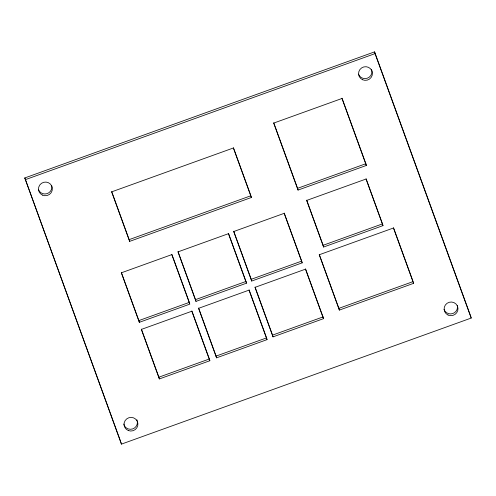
<?xml version="1.0" encoding="UTF-8"?>
<svg xmlns="http://www.w3.org/2000/svg" width="496" height="496" viewBox="0 0 496 496"><rect width="100%" height="100%" fill="white"/><g stroke="black" fill="none" stroke-linecap="round" stroke-linejoin="round"><path stroke-width="0.74" d="M24.8 177.946L374.573 51.875L470.716 316.312L471.2 318.054L121.427 444.125L24.8 177.946L120.683 441.657M25.284 179.688L375.057 53.618L374.573 51.875M129.648 241.372L129.158 239.63L250.895 195.753L251.379 197.495L129.648 241.372L111.643 191.865L233.38 147.988L251.379 197.495M365.856 163.717L366.339 165.459L298.046 190.073L297.563 188.331L365.856 163.717L342.029 98.189M382.497 223.888L382.98 225.63L323.597 247.033L323.113 245.291L382.497 223.888L366.085 178.746M301.686 261.113L302.176 262.849L251.695 281.046L251.212 279.304L301.686 261.113L284.22 213.057M245.979 281.449L246.462 283.191L195.988 301.382L195.498 299.646L245.979 281.449L228.507 233.399M139.339 322.319L121.34 272.812L171.814 254.615L189.819 304.129L139.339 322.319L138.855 320.583L189.329 302.386L171.858 254.336M339.357 310.093L338.867 308.357L413.1 281.598L413.583 283.34L339.357 310.093L319.238 254.764L393.464 228.005L413.583 283.34M323.008 316.932L323.491 318.668L273.017 336.865L272.527 335.122L323.008 316.932L305.536 268.875M266.557 337.9L267.04 339.642L216.566 357.833L216.082 356.097L266.557 337.9L249.085 289.85M209.349 358.999L209.839 360.735L159.359 378.932L158.875 377.189L209.349 358.999L191.878 310.942M375.057 53.618L471.2 318.054M393.508 227.72L412.833 280.872M366.339 165.459L341.986 98.475L273.693 123.089L298.046 190.073M382.98 225.63L366.042 179.031L306.658 200.434L323.597 247.033M306.702 200.148L323.113 245.291M273.736 122.803L297.563 188.331M319.281 254.479L338.867 308.357M323.491 318.668L305.493 269.161L255.012 287.351L273.017 336.865M302.176 262.849L284.171 213.342L233.697 231.539L251.695 281.046M233.424 147.703L250.629 195.027M255.056 287.072L272.527 335.122M233.74 231.254L251.212 279.304M246.462 283.191L228.464 233.678L177.983 251.875L195.988 301.382M267.04 339.642L249.042 290.135L198.567 308.326L216.566 357.833M178.027 251.59L195.498 299.646M198.611 308.041L216.082 356.097M209.839 360.735L191.834 311.228L141.36 329.418L159.359 378.932M111.687 191.58L129.158 239.63M121.384 272.527L138.855 320.583M141.403 329.133L158.875 377.189M189.329 302.386L189.658 303.546M120.943 442.382L121.427 444.125M457.281 305.313A6.944 6.814 -15.6 0 1 452.619 313.608A6.944 6.814 -15.6 0 1 444.044 309.454M136.896 419.777A6.944 6.814 -15.6 0 1 132.599 428.953A6.944 6.814 -15.6 0 1 123.727 424.03M51.652 185.368A6.944 6.814 -15.6 0 1 46.984 193.663A6.944 6.814 -15.6 0 1 38.409 189.509M371.554 69.434A6.944 6.814 -15.6 0 1 367.35 78.194A6.944 6.814 -15.6 0 1 358.484 74.14M448.086 315.041A6.944 6.814 -15.6 0 0 457.975 308.227A6.944 6.814 -15.6 0 0 447.119 303.261A6.944 6.814 -15.6 0 0 448.086 315.041M128.346 430.553A6.944 6.814 -15.6 0 0 137.857 423.237A6.944 6.814 -15.6 0 0 126.74 418.853A6.944 6.814 -15.6 0 0 128.346 430.553M42.451 195.095A6.944 6.814 -15.6 0 0 52.34 188.282A6.944 6.814 -15.6 0 0 41.484 183.315A6.944 6.814 -15.6 0 0 42.451 195.095M362.533 79.726A6.944 6.814 -15.6 0 0 372.415 72.912A6.944 6.814 -15.6 0 0 361.565 67.946A6.944 6.814 -15.6 0 0 362.533 79.726"/></g></svg>
